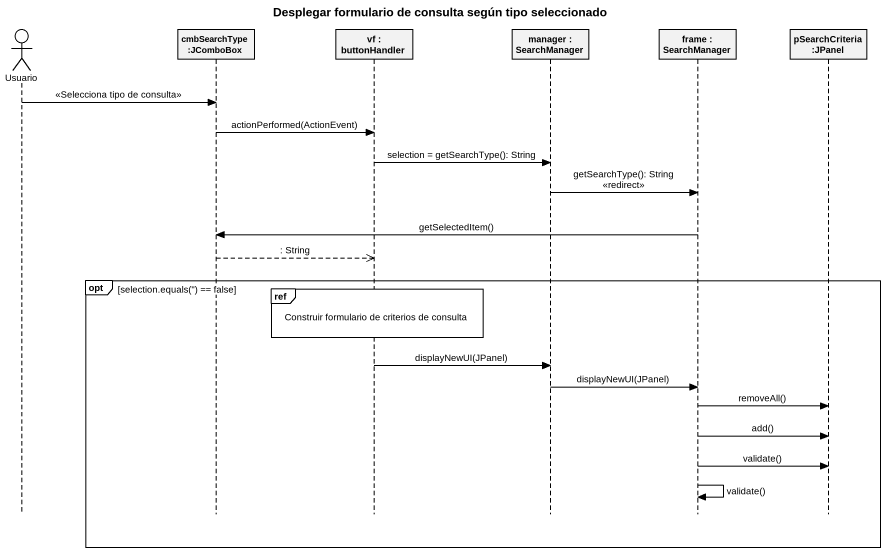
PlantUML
@startuml
title Desplegar formulario de consulta según tipo seleccionado
hide footbox
actor Usuario
participant "cmbSearchType :JComboBox" as cmbSearchType_JComboBox
participant "vf : buttonHandler" as vf
participant "manager : SearchManager" as manager
participant "frame : SearchManager" as frame_
participant "pSearchCriteria :JPanel" as pSearchCriteria_JPanel

Usuario -> cmbSearchType_JComboBox : <<Selecciona tipo de consulta>>
cmbSearchType_JComboBox -> vf : actionPerformed(ActionEvent)
vf -> manager : selection = getSearchType(): String
manager -> frame_ : getSearchType(): String <<redirect>>
frame_ -> cmbSearchType_JComboBox : getSelectedItem()
cmbSearchType_JComboBox -->> vf : : String
opt selection.equals('') == false
  ref over vf : Construir formulario de criterios de consulta
  vf -> manager : displayNewUI(JPanel)
  manager -> frame_ : displayNewUI(JPanel)
  frame_ -> pSearchCriteria_JPanel : removeAll()
  frame_ -> pSearchCriteria_JPanel : add()
  frame_ -> pSearchCriteria_JPanel : validate()
  frame_ -> frame_ : validate()
end
@enduml
